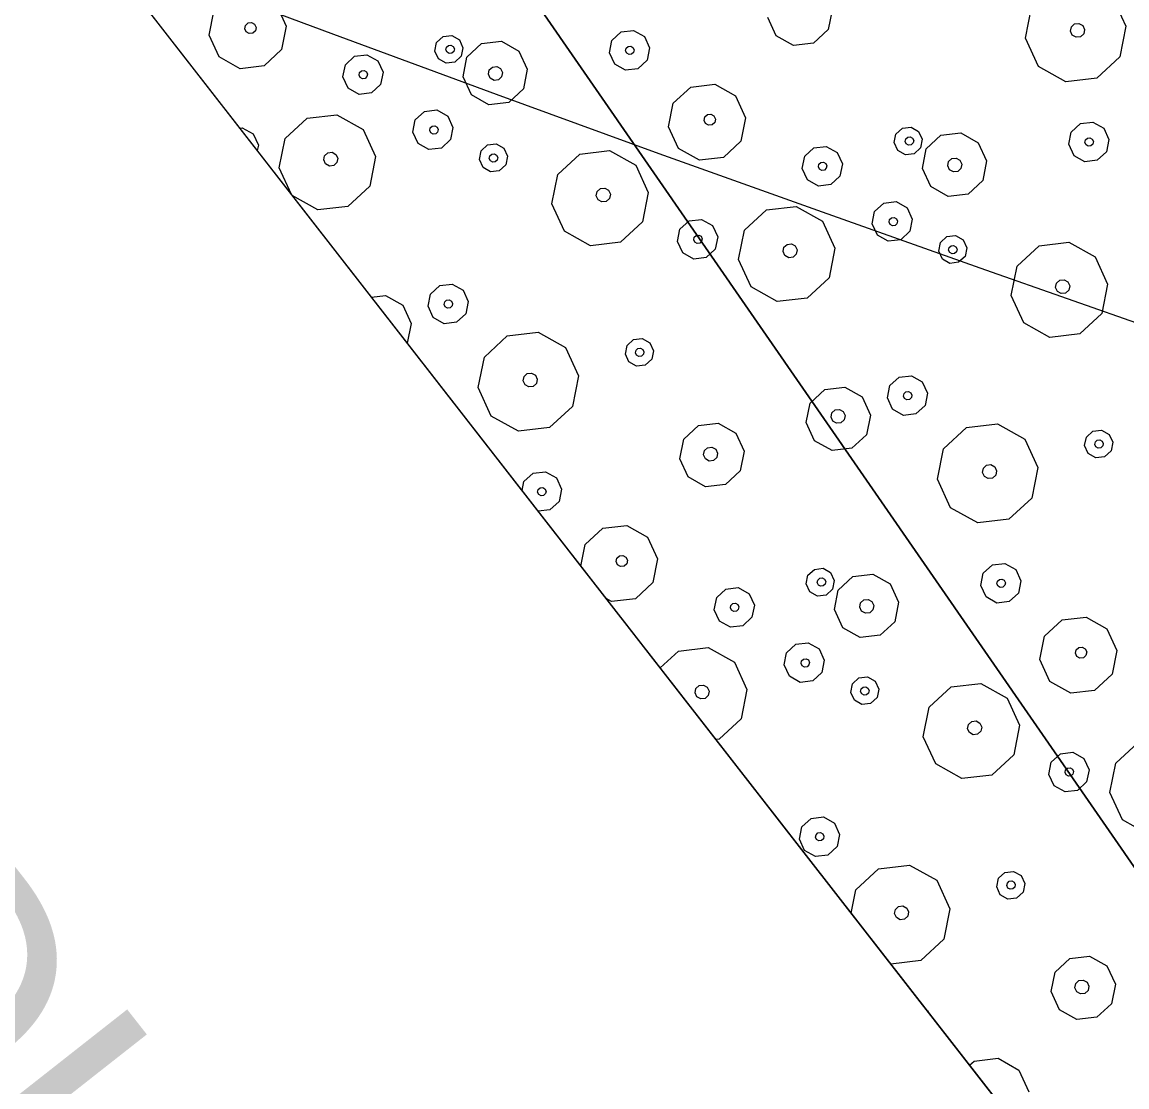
# Model space of a CAD drawing. Header units: metres. Extents: x -2858 to 512, y -1995 to 1252.
# Drawn here: x -552.328 to -547.955, y 387.484 to 391.698 of the extents above; entities that cross this region are included whole.
import ezdxf
from ezdxf.enums import TextEntityAlignment as Align
from ezdxf.lldxf.tags import DXFTag

# ---------------------------------------------------------------- set-up
doc = ezdxf.new("R2010")
doc.units = ezdxf.units.M
for name, color, linetype in [('Calque commun', 7, 'Continuous'), ('Calque11', 7, 'Continuous'), ('Textes', 7, 'Continuous')]:
    doc.layers.add(name, color=color, linetype=linetype)
doc.styles.add('Arial23', font='arial.ttf', dxfattribs={"height": 0.589851})
tags = doc.linetypes.add('HIDDENX2', pattern=[0.75, 0.5, -0.25]).pattern_tags.tags
tags[6:7] = [DXFTag(74, 4), DXFTag(75, 0), DXFTag(340, '0'), DXFTag(46, 1.0), DXFTag(50, 0.0), DXFTag(44, 0.0), DXFTag(45, 0.0)]
tags[4:5] = [DXFTag(74, 4), DXFTag(75, 0), DXFTag(340, '0'), DXFTag(46, 1.0), DXFTag(50, 0.0), DXFTag(44, 0.0), DXFTag(45, 0.0)]

# ---------------------------------------------------------------- blocks, each defined once
blk = doc.blocks.new('geometrebondepartleger')
at = {"layer": 'Calque11', "color": 7, "linetype": 'Continuous', "lineweight": 9}
blk.add_line((150.3457, 147.4392, 79), (130.1803, 35.9078, 79), dxfattribs=at)
blk = doc.blocks.new('pattern')
at = {"layer": 'Calque commun', "color": 54, "linetype": 'Continuous', "lineweight": 9}
for p, q in [((71.0055, 89.4025), (71.0737, 89.4427)), ((71.0737, 89.4427), (71.1524, 89.4352)), ((71.1524, 89.4352), (71.2117, 89.3829)), ((71.5134, 89.345), (71.5512, 89.4321)), ((70.9741, 89.3299), (71.0055, 89.4025)), ((71.2117, 89.3829), (71.2289, 89.3057)), ((71.0814, 89.33), (71.0963, 89.3388)), ((71.0963, 89.3388), (71.1135, 89.3371)), ((71.534, 89.2524), (71.5134, 89.345)), ((70.9913, 89.2527), (70.9741, 89.3299)), ((71.0745, 89.3141), (71.0814, 89.33)), ((71.0783, 89.2972), (71.0745, 89.3141)), ((71.0912, 89.2857), (71.0783, 89.2972)), ((71.1135, 89.3371), (71.1265, 89.3257)), ((71.1302, 89.3088), (71.1234, 89.2929)), ((71.1265, 89.3257), (71.1302, 89.3088)), ((71.2289, 89.3057), (71.1974, 89.2331)), ((71.0506, 89.2004), (70.9913, 89.2527)), ((71.1085, 89.2841), (71.0912, 89.2857)), ((71.1234, 89.2929), (71.1085, 89.2841)), ((71.6052, 89.1896), (71.534, 89.2524)), ((71.1974, 89.2331), (71.1293, 89.1929)), ((71.1293, 89.1929), (71.0506, 89.2004)), ((71.6298, 89.1872), (71.6052, 89.1896)), ((70.4763, 89.1055), (70.5021, 88.9897)), ((70.5021, 88.9897), (70.4549, 88.8808)), ((71.5794, 88.9195), (71.5828, 88.9274)), ((71.5805, 88.9145), (71.5794, 88.9195)), ((70.4549, 88.8808), (70.3528, 88.8205)), ((70.9345, 88.8382), (70.9483, 88.87)), ((70.9483, 88.87), (70.9781, 88.8876)), ((70.9781, 88.8876), (71.0126, 88.8843)), ((71.0126, 88.8843), (71.0385, 88.8614)), ((71.0385, 88.8614), (71.046, 88.8276)), ((70.3528, 88.8205), (70.2346, 88.8317)), ((70.9421, 88.8045), (70.9345, 88.8382)), ((70.9723, 88.8354), (70.9765, 88.8449)), ((70.9746, 88.8253), (70.9723, 88.8354)), ((70.9824, 88.8184), (70.9746, 88.8253)), ((70.9765, 88.8449), (70.9854, 88.8502)), ((70.9927, 88.8174), (70.9824, 88.8184)), ((70.9854, 88.8502), (70.9957, 88.8492)), ((71.0016, 88.8227), (70.9927, 88.8174)), ((70.9957, 88.8492), (71.0035, 88.8423)), ((71.0058, 88.8322), (71.0016, 88.8227)), ((71.0035, 88.8423), (71.0058, 88.8322)), ((71.046, 88.8276), (71.0323, 88.7959)), ((70.4429, 88.7589), (70.4855, 88.7841)), ((70.4855, 88.7841), (70.5347, 88.7794)), ((70.5347, 88.7794), (70.5718, 88.7467)), ((70.968, 88.7816), (70.9421, 88.8045)), ((71.0025, 88.7783), (70.968, 88.7816)), ((71.0323, 88.7959), (71.0025, 88.7783)), ((71.22, 88.7157), (71.3265, 88.7785)), ((71.3265, 88.7785), (71.4495, 88.7668)), ((70.4233, 88.7136), (70.4429, 88.7589)), ((70.5718, 88.7467), (70.5826, 88.6984)), ((71.4495, 88.7668), (71.5394, 88.6874)), ((70.434, 88.6653), (70.4233, 88.7136)), ((70.4855, 88.7085), (70.4896, 88.718)), ((70.4877, 88.6983), (70.4855, 88.7085)), ((70.4955, 88.6914), (70.4877, 88.6983)), ((70.4896, 88.718), (70.4985, 88.7233)), ((70.5058, 88.6905), (70.4955, 88.6914)), ((70.4985, 88.7233), (70.5089, 88.7223)), ((70.5148, 88.6957), (70.5058, 88.6905)), ((70.5089, 88.7223), (70.5167, 88.7154)), ((70.5189, 88.7053), (70.5148, 88.6957)), ((70.5167, 88.7154), (70.5189, 88.7053)), ((70.5826, 88.6984), (70.5629, 88.653)), ((71.1709, 88.6022), (71.22, 88.7157)), ((70.4711, 88.6326), (70.434, 88.6653)), ((70.5629, 88.653), (70.5203, 88.6279)), ((70.5203, 88.6279), (70.4711, 88.6326)), ((71.1977, 88.4816), (71.1709, 88.6022)), ((71.3321, 88.5865), (71.339, 88.6024)), ((71.339, 88.6024), (71.3539, 88.6112)), ((71.3539, 88.6112), (71.3711, 88.6096)), ((71.3711, 88.6096), (71.384, 88.5981)), ((71.384, 88.5981), (71.3878, 88.5812)), ((70.018, 88.5269), (70.0997, 88.5752)), ((70.0997, 88.5752), (70.1943, 88.5662)), ((70.1943, 88.5662), (70.2654, 88.5034)), ((71.3358, 88.5696), (71.3321, 88.5865)), ((71.3488, 88.5582), (71.3358, 88.5696)), ((71.366, 88.5565), (71.3488, 88.5582)), ((71.3809, 88.5653), (71.366, 88.5565)), ((71.3878, 88.5812), (71.3809, 88.5653)), ((69.9802, 88.4398), (70.018, 88.5269)), ((70.2654, 88.5034), (70.286, 88.4107)), ((70.4955, 88.437), (70.5977, 88.4973)), ((70.5977, 88.4973), (70.7159, 88.4861)), ((70.7159, 88.4861), (70.8048, 88.4075)), ((71.2904, 88.3998), (71.1977, 88.4816)), ((70.0009, 88.3472), (69.9802, 88.4398)), ((70.0965, 88.4285), (70.102, 88.4412)), ((70.0995, 88.415), (70.0965, 88.4285)), ((70.102, 88.4412), (70.1139, 88.4482)), ((70.1139, 88.4482), (70.1277, 88.4469)), ((70.1277, 88.4469), (70.1381, 88.4377)), ((70.1411, 88.4242), (70.1356, 88.4115)), ((70.1381, 88.4377), (70.1411, 88.4242)), ((70.4483, 88.3281), (70.4955, 88.437)), ((71.4939, 88.4356), (71.4134, 88.3881)), ((70.1098, 88.4058), (70.0995, 88.415)), ((70.1236, 88.4045), (70.1098, 88.4058)), ((70.1356, 88.4115), (70.1236, 88.4045)), ((70.286, 88.4107), (70.2483, 88.3236)), ((70.8048, 88.4075), (70.8306, 88.2917)), ((71.4134, 88.3881), (71.2904, 88.3998)), ((70.072, 88.2844), (70.0009, 88.3472)), ((70.6005, 88.3298), (70.6154, 88.3386)), ((70.6154, 88.3386), (70.6326, 88.337)), ((70.6326, 88.337), (70.6456, 88.3255)), ((70.2483, 88.3236), (70.1665, 88.2754)), ((70.4741, 88.2123), (70.4483, 88.3281)), ((70.5936, 88.3139), (70.6005, 88.3298)), ((70.5974, 88.297), (70.5936, 88.3139)), ((70.6104, 88.2856), (70.5974, 88.297)), ((70.6425, 88.2927), (70.6276, 88.2839)), ((70.6494, 88.3086), (70.6425, 88.2927)), ((70.6456, 88.3255), (70.6494, 88.3086)), ((70.8306, 88.2917), (70.7834, 88.1829)), ((70.1665, 88.2754), (70.072, 88.2844)), ((70.6276, 88.2839), (70.6104, 88.2856)), ((70.5631, 88.1338), (70.4741, 88.2123)), ((71.2924, 88.1941), (71.335, 88.2192)), ((71.335, 88.2192), (71.3842, 88.2145)), ((71.3842, 88.2145), (71.4213, 88.1818)), ((70.7834, 88.1829), (70.6812, 88.1225)), ((71.2727, 88.1487), (71.2924, 88.1941)), ((71.3391, 88.1531), (71.348, 88.1584)), ((71.348, 88.1584), (71.3584, 88.1574)), ((71.4213, 88.1818), (71.432, 88.1336)), ((70.6812, 88.1225), (70.5631, 88.1338)), ((71.2835, 88.1005), (71.2727, 88.1487)), ((71.3349, 88.1436), (71.3391, 88.1531)), ((71.3372, 88.1335), (71.3349, 88.1436)), ((71.345, 88.1266), (71.3372, 88.1335)), ((71.3553, 88.1256), (71.345, 88.1266)), ((71.3643, 88.1309), (71.3553, 88.1256)), ((71.3584, 88.1574), (71.3661, 88.1506)), ((71.3684, 88.1404), (71.3643, 88.1309)), ((71.3661, 88.1506), (71.3684, 88.1404)), ((71.432, 88.1336), (71.4124, 88.0882)), ((70.0659, 88.0596), (70.1085, 88.0848)), ((70.1085, 88.0848), (70.1577, 88.0801)), ((70.1577, 88.0801), (70.1947, 88.0474)), ((71.3206, 88.0677), (71.2835, 88.1005)), ((71.4124, 88.0882), (71.3698, 88.0631)), ((70.0462, 88.0143), (70.0659, 88.0596)), ((70.1947, 88.0474), (70.2055, 87.9991)), ((71.3698, 88.0631), (71.3206, 88.0677)), ((70.057, 87.966), (70.0462, 88.0143)), ((70.1084, 88.0092), (70.1125, 88.0187)), ((70.1107, 87.999), (70.1084, 88.0092)), ((70.1185, 87.9922), (70.1107, 87.999)), ((70.1125, 88.0187), (70.1215, 88.024)), ((70.1288, 87.9912), (70.1185, 87.9922)), ((70.1215, 88.024), (70.1318, 88.023)), ((70.1377, 87.9964), (70.1288, 87.9912)), ((70.1318, 88.023), (70.1396, 88.0161)), ((70.1419, 88.006), (70.1377, 87.9964)), ((70.1396, 88.0161), (70.1419, 88.006)), ((70.2055, 87.9991), (70.1858, 87.9537)), ((69.4014, 87.9331), (69.4151, 87.9648)), ((69.4151, 87.9648), (69.4449, 87.9824)), ((69.4391, 87.9302), (69.4433, 87.9397)), ((69.4433, 87.9397), (69.4522, 87.945)), ((69.4449, 87.9824), (69.4794, 87.9791)), ((69.4522, 87.945), (69.4626, 87.944)), ((69.4626, 87.944), (69.4703, 87.9371)), ((69.4794, 87.9791), (69.5053, 87.9562)), ((69.5053, 87.9562), (69.5129, 87.9224)), ((70.094, 87.9333), (70.057, 87.966)), ((70.1858, 87.9537), (70.1432, 87.9286)), ((70.7602, 87.9261), (70.79, 87.9437)), ((70.79, 87.9437), (70.8245, 87.9404)), ((70.8245, 87.9404), (70.8504, 87.9175)), ((69.4089, 87.8993), (69.4014, 87.9331)), ((69.4348, 87.8764), (69.4089, 87.8993)), ((69.4414, 87.9201), (69.4391, 87.9302)), ((69.4492, 87.9132), (69.4414, 87.9201)), ((69.4595, 87.9122), (69.4492, 87.9132)), ((69.4685, 87.9175), (69.4595, 87.9122)), ((69.4726, 87.927), (69.4685, 87.9175)), ((69.4703, 87.9371), (69.4726, 87.927)), ((69.5129, 87.9224), (69.4991, 87.8907)), ((70.1432, 87.9286), (70.094, 87.9333)), ((70.7464, 87.8943), (70.7602, 87.9261)), ((70.7859, 87.8916), (70.79, 87.9011)), ((70.79, 87.9011), (70.799, 87.9064)), ((70.799, 87.9064), (70.8093, 87.9054)), ((70.8093, 87.9054), (70.8171, 87.8985)), ((70.8171, 87.8985), (70.8193, 87.8884)), ((70.8504, 87.9175), (70.8579, 87.8837)), ((69.4693, 87.8731), (69.4348, 87.8764)), ((69.4991, 87.8907), (69.4693, 87.8731)), ((69.6869, 87.8105), (69.7933, 87.8733)), ((69.7933, 87.8733), (69.9163, 87.8616)), ((69.9163, 87.8616), (70.009, 87.7798)), ((70.754, 87.8605), (70.7464, 87.8943)), ((70.7799, 87.8376), (70.754, 87.8605)), ((70.7881, 87.8814), (70.7859, 87.8916)), ((70.7959, 87.8746), (70.7881, 87.8814)), ((70.8063, 87.8736), (70.7959, 87.8746)), ((70.8152, 87.8789), (70.8063, 87.8736)), ((70.8442, 87.8519), (70.8144, 87.8343)), ((70.8193, 87.8884), (70.8152, 87.8789)), ((70.8579, 87.8837), (70.8442, 87.8519)), ((69.6377, 87.6971), (69.6869, 87.8105)), ((70.8144, 87.8343), (70.7799, 87.8376)), ((70.009, 87.7798), (70.0359, 87.6591)), ((70.4515, 87.755), (70.5196, 87.7952)), ((70.5196, 87.7952), (70.5984, 87.7877)), ((70.5984, 87.7877), (70.6576, 87.7354)), ((70.42, 87.6824), (70.4515, 87.755)), ((70.6576, 87.7354), (70.6749, 87.6582)), ((69.6646, 87.5764), (69.6377, 87.6971)), ((69.7989, 87.6813), (69.8058, 87.6972)), ((69.8027, 87.6644), (69.7989, 87.6813)), ((69.8058, 87.6972), (69.8207, 87.706)), ((69.8207, 87.706), (69.8379, 87.7044)), ((69.8379, 87.7044), (69.8509, 87.6929)), ((69.8509, 87.6929), (69.8546, 87.676)), ((70.4372, 87.6052), (70.42, 87.6824)), ((70.5202, 87.6748), (70.5271, 87.6906)), ((70.5271, 87.6906), (70.542, 87.6994)), ((70.542, 87.6994), (70.5592, 87.6978)), ((70.5592, 87.6978), (70.5722, 87.6863)), ((70.5722, 87.6863), (70.576, 87.6694)), ((70.7995, 87.644), (70.8192, 87.6894)), ((70.8192, 87.6894), (70.8618, 87.7145)), ((70.8618, 87.7145), (70.911, 87.7098)), ((70.911, 87.7098), (70.9481, 87.6771)), ((70.9481, 87.6771), (70.9588, 87.6289)), ((69.8156, 87.653), (69.8027, 87.6644)), ((69.8329, 87.6513), (69.8156, 87.653)), ((69.8478, 87.6601), (69.8329, 87.6513)), ((69.8546, 87.676), (69.8478, 87.6601)), ((70.0359, 87.6591), (69.9867, 87.5457)), ((70.524, 87.6579), (70.5202, 87.6748)), ((70.537, 87.6464), (70.524, 87.6579)), ((70.5542, 87.6448), (70.537, 87.6464)), ((70.5691, 87.6536), (70.5542, 87.6448)), ((70.576, 87.6694), (70.5691, 87.6536)), ((70.6749, 87.6582), (70.6434, 87.5856)), ((70.8103, 87.5958), (70.7995, 87.644)), ((70.8604, 87.6418), (70.8646, 87.6514)), ((70.8627, 87.6317), (70.8604, 87.6418)), ((70.8646, 87.6514), (70.8735, 87.6566)), ((70.8735, 87.6566), (70.8838, 87.6556)), ((70.8838, 87.6556), (70.8916, 87.6488)), ((70.8939, 87.6386), (70.8897, 87.6291)), ((70.8916, 87.6488), (70.8939, 87.6386)), ((68.9624, 87.5318), (69.0645, 87.5921)), ((69.0645, 87.5921), (69.1827, 87.5809)), ((70.4965, 87.5529), (70.4372, 87.6052)), ((70.8473, 87.563), (70.8103, 87.5958)), ((70.8705, 87.6248), (70.8627, 87.6317)), ((70.8808, 87.6238), (70.8705, 87.6248)), ((70.8897, 87.6291), (70.8808, 87.6238)), ((70.9588, 87.6289), (70.9391, 87.5835)), ((71.1096, 87.5386), (71.2118, 87.5989)), ((71.2118, 87.5989), (71.3299, 87.5877)), ((69.1827, 87.5809), (69.2716, 87.5023)), ((69.7572, 87.4946), (69.6646, 87.5764)), ((69.9867, 87.5457), (69.8803, 87.4829)), ((70.5753, 87.5454), (70.4965, 87.5529)), ((70.6434, 87.5856), (70.5753, 87.5454)), ((70.8966, 87.5583), (70.8473, 87.563)), ((70.9391, 87.5835), (70.8966, 87.5583)), ((71.3299, 87.5877), (71.3391, 87.5795)), ((68.9152, 87.4229), (68.9624, 87.5318)), ((69.2716, 87.5023), (69.2974, 87.3865)), ((70.544, 87.4768), (70.5578, 87.5086)), ((70.5578, 87.5086), (70.5876, 87.5261)), ((70.5876, 87.5261), (70.6221, 87.5229)), ((70.6221, 87.5229), (70.648, 87.5)), ((71.0624, 87.4297), (71.1096, 87.5386)), ((69.8803, 87.4829), (69.7572, 87.4946)), ((70.5516, 87.443), (70.544, 87.4768)), ((70.5797, 87.4764), (70.5838, 87.4859)), ((70.5819, 87.4663), (70.5797, 87.4764)), ((70.5897, 87.4594), (70.5819, 87.4663)), ((70.5838, 87.4859), (70.5928, 87.4912)), ((70.6001, 87.4584), (70.5897, 87.4594)), ((70.5928, 87.4912), (70.6031, 87.4902)), ((70.609, 87.4637), (70.6001, 87.4584)), ((70.6031, 87.4902), (70.6109, 87.4834)), ((70.6131, 87.4732), (70.609, 87.4637)), ((70.6109, 87.4834), (70.6131, 87.4732)), ((70.6555, 87.4662), (70.6418, 87.4344)), ((70.648, 87.5), (70.6555, 87.4662)), ((68.941, 87.3071), (68.9152, 87.4229)), ((69.0604, 87.4087), (69.0673, 87.4246)), ((69.0673, 87.4246), (69.0822, 87.4334)), ((69.0822, 87.4334), (69.0995, 87.4318)), ((69.0995, 87.4318), (69.1124, 87.4203)), ((69.1124, 87.4203), (69.1162, 87.4034)), ((70.5775, 87.4201), (70.5516, 87.443)), ((70.612, 87.4168), (70.5775, 87.4201)), ((70.6418, 87.4344), (70.612, 87.4168)), ((71.0882, 87.3139), (71.0624, 87.4297)), ((71.2077, 87.4155), (71.2145, 87.4314)), ((71.2114, 87.3986), (71.2077, 87.4155)), ((71.2145, 87.4314), (71.2294, 87.4402)), ((71.2294, 87.4402), (71.2467, 87.4385)), ((71.2467, 87.4385), (71.2596, 87.4271)), ((71.2596, 87.4271), (71.2634, 87.4102)), ((69.0642, 87.3918), (69.0604, 87.4087)), ((69.0772, 87.3804), (69.0642, 87.3918)), ((69.0944, 87.3788), (69.0772, 87.3804)), ((69.1093, 87.3876), (69.0944, 87.3788)), ((69.1162, 87.4034), (69.1093, 87.3876)), ((69.2974, 87.3865), (69.2502, 87.2777)), ((71.2244, 87.3872), (71.2114, 87.3986)), ((71.2416, 87.3855), (71.2244, 87.3872)), ((71.2565, 87.3943), (71.2416, 87.3855)), ((71.2634, 87.4102), (71.2565, 87.3943)), ((70.8215, 87.2922), (70.8411, 87.3375)), ((70.8411, 87.3375), (70.8837, 87.3627)), ((70.8837, 87.3627), (70.9329, 87.358)), ((70.9329, 87.358), (70.97, 87.3253)), ((69.0299, 87.2286), (68.941, 87.3071)), ((69.7396, 87.2435), (69.7592, 87.2889)), ((69.7592, 87.2889), (69.8018, 87.314)), ((69.8018, 87.314), (69.851, 87.3093)), ((69.851, 87.3093), (69.8881, 87.2766)), ((70.8322, 87.2439), (70.8215, 87.2922)), ((70.8837, 87.2871), (70.8878, 87.2966)), ((70.8859, 87.2769), (70.8837, 87.2871)), ((70.8878, 87.2966), (70.8967, 87.3019)), ((70.8967, 87.3019), (70.9071, 87.3009)), ((70.9071, 87.3009), (70.9148, 87.294)), ((70.9171, 87.2839), (70.913, 87.2743)), ((70.9148, 87.294), (70.9171, 87.2839)), ((70.97, 87.3253), (70.9807, 87.277)), ((71.1771, 87.2354), (71.0882, 87.3139)), ((69.2502, 87.2777), (69.148, 87.2173)), ((69.7503, 87.1953), (69.7396, 87.2435)), ((69.8018, 87.2384), (69.8059, 87.2479)), ((69.8059, 87.2479), (69.8148, 87.2532)), ((69.8148, 87.2532), (69.8252, 87.2522)), ((69.8252, 87.2522), (69.833, 87.2454)), ((69.833, 87.2454), (69.8352, 87.2352)), ((69.8881, 87.2766), (69.8988, 87.2284)), ((70.8693, 87.2112), (70.8322, 87.2439)), ((70.8937, 87.2701), (70.8859, 87.2769)), ((70.904, 87.2691), (70.8937, 87.2701)), ((70.913, 87.2743), (70.904, 87.2691)), ((70.9807, 87.277), (70.9611, 87.2316)), ((69.148, 87.2173), (69.0299, 87.2286)), ((69.804, 87.2283), (69.8018, 87.2384)), ((69.8118, 87.2214), (69.804, 87.2283)), ((69.8221, 87.2204), (69.8118, 87.2214)), ((69.8311, 87.2257), (69.8221, 87.2204)), ((69.8352, 87.2352), (69.8311, 87.2257)), ((69.8988, 87.2284), (69.8792, 87.183)), ((69.9743, 87.1785), (70.0424, 87.2188)), ((70.0424, 87.2188), (70.1212, 87.2113)), ((70.1212, 87.2113), (70.1805, 87.1589)), ((70.9185, 87.2065), (70.8693, 87.2112)), ((70.9611, 87.2316), (70.9185, 87.2065)), ((71.2752, 87.226), (71.1771, 87.2354)), ((68.513, 87.1091), (68.5327, 87.1544)), ((68.5327, 87.1544), (68.5753, 87.1796)), ((68.5753, 87.1796), (68.6245, 87.1749)), ((68.6245, 87.1749), (68.6616, 87.1422)), ((69.7874, 87.1626), (69.7503, 87.1953)), ((69.8366, 87.1579), (69.7874, 87.1626)), ((69.8792, 87.183), (69.8366, 87.1579)), ((69.9428, 87.106), (69.9743, 87.1785)), ((70.1805, 87.1589), (70.1977, 87.0817)), ((68.5238, 87.0608), (68.513, 87.1091)), ((68.5752, 87.104), (68.5794, 87.1135)), ((68.5794, 87.1135), (68.5883, 87.1188)), ((68.5883, 87.1188), (68.5986, 87.1178)), ((68.5986, 87.1178), (68.6064, 87.1109)), ((68.6064, 87.1109), (68.6087, 87.1008)), ((68.6616, 87.1422), (68.6723, 87.0939)), ((70.0427, 87.1045), (70.0576, 87.1133)), ((70.0576, 87.1133), (70.0748, 87.1116)), ((70.0748, 87.1116), (70.0878, 87.1002)), ((68.5775, 87.0938), (68.5752, 87.104)), ((68.5853, 87.087), (68.5775, 87.0938)), ((68.5956, 87.086), (68.5853, 87.087)), ((68.6046, 87.0912), (68.5956, 87.086)), ((68.6087, 87.1008), (68.6046, 87.0912)), ((68.6723, 87.0939), (68.6526, 87.0485)), ((69.96, 87.0287), (69.9428, 87.106)), ((70.0358, 87.0886), (70.0427, 87.1045)), ((70.0396, 87.0717), (70.0358, 87.0886)), ((70.0526, 87.0602), (70.0396, 87.0717)), ((70.0847, 87.0674), (70.0698, 87.0586)), ((70.0916, 87.0833), (70.0847, 87.0674)), ((70.0878, 87.1002), (70.0916, 87.0833)), ((70.1977, 87.0817), (70.1662, 87.0091)), ((68.5609, 87.0281), (68.5238, 87.0608)), ((68.6101, 87.0234), (68.5609, 87.0281)), ((68.6526, 87.0485), (68.6101, 87.0234)), ((69.2133, 86.9891), (69.227, 87.0209)), ((69.227, 87.0209), (69.2568, 87.0385)), ((69.2568, 87.0385), (69.2913, 87.0352)), ((69.2913, 87.0352), (69.3172, 87.0123)), ((70.0193, 86.9764), (69.96, 87.0287)), ((70.0698, 87.0586), (70.0526, 87.0602)), ((69.2208, 86.9553), (69.2133, 86.9891)), ((69.2527, 86.9864), (69.2568, 86.9959)), ((69.255, 86.9762), (69.2527, 86.9864)), ((69.2568, 86.9959), (69.2658, 87.0012)), ((69.2658, 87.0012), (69.2761, 87.0002)), ((69.2761, 87.0002), (69.2839, 86.9933)), ((69.2861, 86.9832), (69.282, 86.9737)), ((69.2839, 86.9933), (69.2861, 86.9832)), ((69.3248, 86.9785), (69.311, 86.9467)), ((69.3172, 87.0123), (69.3248, 86.9785)), ((70.1662, 87.0091), (70.0981, 86.9689)), ((70.9605, 86.9306), (71.0422, 86.9789)), ((71.0422, 86.9789), (71.1367, 86.9698)), ((68.1537, 86.9053), (68.2601, 86.9681)), ((68.2601, 86.9681), (68.3832, 86.9564)), ((68.3832, 86.9564), (68.4758, 86.8746)), ((69.2467, 86.9324), (69.2208, 86.9553)), ((69.2627, 86.9694), (69.255, 86.9762)), ((69.2731, 86.9684), (69.2627, 86.9694)), ((69.282, 86.9737), (69.2731, 86.9684)), ((69.311, 86.9467), (69.2812, 86.9292)), ((70.0981, 86.9689), (70.0193, 86.9764)), ((70.4149, 86.901), (70.483, 86.9412)), ((70.483, 86.9412), (70.5617, 86.9337)), ((70.5617, 86.9337), (70.621, 86.8813)), ((71.1367, 86.9698), (71.2079, 86.907)), ((68.1045, 86.7919), (68.1537, 86.9053)), ((68.9183, 86.8498), (68.9864, 86.89)), ((68.9864, 86.89), (69.0652, 86.8825)), ((69.2812, 86.9292), (69.2467, 86.9324)), ((70.3834, 86.8284), (70.4149, 86.901)), ((70.9227, 86.8435), (70.9605, 86.9306)), ((71.2079, 86.907), (71.2132, 86.8832)), ((68.4758, 86.8746), (68.5027, 86.7539)), ((68.8868, 86.7773), (68.9183, 86.8498)), ((69.0652, 86.8825), (69.1245, 86.8302)), ((70.621, 86.8813), (70.6382, 86.8041)), ((71.0445, 86.8448), (71.0564, 86.8519)), ((71.0564, 86.8519), (71.0702, 86.8505)), ((71.0702, 86.8505), (71.0806, 86.8414)), ((69.1245, 86.8302), (69.1417, 86.753)), ((69.286, 86.7842), (69.3286, 86.8093)), ((69.3286, 86.8093), (69.3778, 86.8046)), ((69.3778, 86.8046), (69.4149, 86.7719)), ((70.4006, 86.7512), (70.3834, 86.8284)), ((70.4838, 86.8125), (70.4907, 86.8284)), ((70.4876, 86.7956), (70.4838, 86.8125)), ((70.4907, 86.8284), (70.5056, 86.8372)), ((70.5056, 86.8372), (70.5228, 86.8356)), ((70.5228, 86.8356), (70.5358, 86.8241)), ((70.5396, 86.8072), (70.5327, 86.7913)), ((70.5358, 86.8241), (70.5396, 86.8072)), ((70.6382, 86.8041), (70.6068, 86.7315)), ((70.9434, 86.7508), (70.9227, 86.8435)), ((71.039, 86.8321), (71.0445, 86.8448)), ((71.042, 86.8186), (71.039, 86.8321)), ((71.0524, 86.8094), (71.042, 86.8186)), ((71.0661, 86.8081), (71.0524, 86.8094)), ((71.0781, 86.8152), (71.0661, 86.8081)), ((71.0836, 86.8279), (71.0781, 86.8152)), ((71.0806, 86.8414), (71.0836, 86.8279)), ((68.2657, 86.7761), (68.2726, 86.792)), ((68.2695, 86.7592), (68.2657, 86.7761)), ((68.2824, 86.7478), (68.2695, 86.7592)), ((68.2726, 86.792), (68.2875, 86.8008)), ((68.2875, 86.8008), (68.3047, 86.7992)), ((68.3047, 86.7992), (68.3177, 86.7877)), ((68.3215, 86.7708), (68.3146, 86.7549)), ((68.3177, 86.7877), (68.3215, 86.7708)), ((68.904, 86.7), (68.8868, 86.7773)), ((68.9871, 86.7696), (68.9939, 86.7854)), ((68.9908, 86.7527), (68.9871, 86.7696)), ((68.9939, 86.7854), (69.0089, 86.7942)), ((69.0089, 86.7942), (69.0261, 86.7926)), ((69.0261, 86.7926), (69.039, 86.7811)), ((69.0428, 86.7643), (69.0359, 86.7484)), ((69.039, 86.7811), (69.0428, 86.7643)), ((69.2664, 86.7388), (69.286, 86.7842)), ((69.4149, 86.7719), (69.4256, 86.7237)), ((70.5006, 86.7842), (70.4876, 86.7956)), ((70.5178, 86.7825), (70.5006, 86.7842)), ((70.5327, 86.7913), (70.5178, 86.7825)), ((68.2997, 86.7461), (68.2824, 86.7478)), ((68.3146, 86.7549), (68.2997, 86.7461)), ((68.5027, 86.7539), (68.4535, 86.6405)), ((69.0038, 86.7412), (68.9908, 86.7527)), ((69.021, 86.7396), (69.0038, 86.7412)), ((69.0359, 86.7484), (69.021, 86.7396)), ((69.1417, 86.753), (69.1102, 86.6804)), ((69.2771, 86.6906), (69.2664, 86.7388)), ((69.3273, 86.7366), (69.3314, 86.7462)), ((69.3295, 86.7265), (69.3273, 86.7366)), ((69.3373, 86.7196), (69.3295, 86.7265)), ((69.3314, 86.7462), (69.3403, 86.7514)), ((69.3476, 86.7186), (69.3373, 86.7196)), ((69.3403, 86.7514), (69.3507, 86.7505)), ((69.3566, 86.7239), (69.3476, 86.7186)), ((69.3507, 86.7505), (69.3584, 86.7436)), ((69.3607, 86.7334), (69.3566, 86.7239)), ((69.3584, 86.7436), (69.3607, 86.7334)), ((69.4256, 86.7237), (69.406, 86.6783)), ((70.4599, 86.6988), (70.4006, 86.7512)), ((70.6068, 86.7315), (70.5387, 86.6913)), ((71.0145, 86.688), (70.9434, 86.7508)), ((71.1843, 86.7235), (71.109, 86.679)), ((68.9633, 86.6477), (68.904, 86.7)), ((69.1102, 86.6804), (69.0421, 86.6402)), ((69.3142, 86.6578), (69.2771, 86.6906)), ((69.406, 86.6783), (69.3634, 86.6532)), ((69.5764, 86.6334), (69.6786, 86.6937)), ((69.6786, 86.6937), (69.7967, 86.6825)), ((69.7967, 86.6825), (69.8857, 86.6039)), ((70.5387, 86.6913), (70.4599, 86.6988)), ((71.109, 86.679), (71.0145, 86.688)), ((68.4535, 86.6405), (68.3471, 86.5777)), ((69.0421, 86.6402), (68.9633, 86.6477)), ((69.3634, 86.6532), (69.3142, 86.6578)), ((69.5292, 86.5245), (69.5764, 86.6334)), ((69.0109, 86.5716), (69.0246, 86.6034)), ((69.0246, 86.6034), (69.0544, 86.6209)), ((69.0506, 86.5808), (69.0596, 86.586)), ((69.0544, 86.6209), (69.0889, 86.6177)), ((69.0596, 86.586), (69.0699, 86.585)), ((69.0699, 86.585), (69.0777, 86.5782)), ((69.0889, 86.6177), (69.1148, 86.5948)), ((69.1148, 86.5948), (69.1224, 86.561)), ((69.8857, 86.6039), (69.9115, 86.4881)), ((69.0184, 86.5378), (69.0109, 86.5716)), ((69.0465, 86.5712), (69.0506, 86.5808)), ((69.0488, 86.5611), (69.0465, 86.5712)), ((69.0565, 86.5542), (69.0488, 86.5611)), ((69.0669, 86.5532), (69.0565, 86.5542)), ((69.0758, 86.5585), (69.0669, 86.5532)), ((69.08, 86.568), (69.0758, 86.5585)), ((69.0777, 86.5782), (69.08, 86.568)), ((69.1224, 86.561), (69.1086, 86.5292)), ((69.0443, 86.5149), (69.0184, 86.5378)), ((69.0788, 86.5116), (69.0443, 86.5149)), ((69.1086, 86.5292), (69.0788, 86.5116)), ((69.555, 86.4087), (69.5292, 86.5245)), ((69.6745, 86.5103), (69.6814, 86.5262)), ((69.6782, 86.4934), (69.6745, 86.5103)), ((69.6814, 86.5262), (69.6963, 86.535)), ((69.6963, 86.535), (69.7135, 86.5334)), ((69.7135, 86.5334), (69.7265, 86.5219)), ((69.7302, 86.505), (69.7234, 86.4891)), ((69.7265, 86.5219), (69.7302, 86.505)), ((69.3079, 86.4324), (69.3505, 86.4575)), ((69.3505, 86.4575), (69.3997, 86.4528)), ((69.3997, 86.4528), (69.4368, 86.4201)), ((69.6912, 86.482), (69.6782, 86.4934)), ((69.7084, 86.4803), (69.6912, 86.482)), ((69.7234, 86.4891), (69.7084, 86.4803)), ((69.9115, 86.4881), (69.8643, 86.3792)), ((70.9887, 86.4179), (71.0084, 86.4633)), ((71.0084, 86.4633), (71.051, 86.4884)), ((71.051, 86.4884), (71.1002, 86.4837)), ((71.1002, 86.4837), (71.1354, 86.4527)), ((69.2883, 86.387), (69.3079, 86.4324)), ((69.4368, 86.4201), (69.4476, 86.3718)), ((69.644, 86.3302), (69.555, 86.4087)), ((70.9995, 86.3697), (70.9887, 86.4179)), ((71.0509, 86.4128), (71.055, 86.4223)), ((71.0532, 86.4027), (71.0509, 86.4128)), ((71.055, 86.4223), (71.064, 86.4276)), ((71.064, 86.4276), (71.0743, 86.4266)), ((71.0743, 86.4266), (71.0821, 86.4197)), ((71.0844, 86.4096), (71.0802, 86.4001)), ((71.0821, 86.4197), (71.0844, 86.4096)), ((69.299, 86.3387), (69.2883, 86.387)), ((69.3505, 86.3819), (69.3546, 86.3914)), ((69.3527, 86.3717), (69.3505, 86.3819)), ((69.3605, 86.3649), (69.3527, 86.3717)), ((69.3546, 86.3914), (69.3635, 86.3967)), ((69.3708, 86.3639), (69.3605, 86.3649)), ((69.3635, 86.3967), (69.3739, 86.3957)), ((69.3798, 86.3691), (69.3708, 86.3639)), ((69.3739, 86.3957), (69.3817, 86.3888)), ((69.3839, 86.3787), (69.3798, 86.3691)), ((69.3817, 86.3888), (69.3839, 86.3787)), ((69.4476, 86.3718), (69.4279, 86.3264)), ((69.8643, 86.3792), (69.7621, 86.3189)), ((70.3439, 86.3367), (70.3576, 86.3684)), ((70.3576, 86.3684), (70.3874, 86.386)), ((70.3874, 86.386), (70.4219, 86.3828)), ((70.4219, 86.3828), (70.4478, 86.3599)), ((71.0365, 86.3369), (70.9995, 86.3697)), ((71.061, 86.3958), (71.0532, 86.4027)), ((71.0713, 86.3948), (71.061, 86.3958)), ((71.0802, 86.4001), (71.0713, 86.3948)), ((69.3361, 86.306), (69.299, 86.3387)), ((69.4279, 86.3264), (69.3853, 86.3013)), ((69.7621, 86.3189), (69.644, 86.3302)), ((70.3514, 86.3029), (70.3439, 86.3367)), ((70.3816, 86.3338), (70.3858, 86.3434)), ((70.3839, 86.3237), (70.3816, 86.3338)), ((70.3917, 86.3168), (70.3839, 86.3237)), ((70.3858, 86.3434), (70.3947, 86.3486)), ((70.3947, 86.3486), (70.4051, 86.3477)), ((70.411, 86.3211), (70.402, 86.3158)), ((70.4051, 86.3477), (70.4128, 86.3408)), ((70.4151, 86.3307), (70.411, 86.3211)), ((70.4128, 86.3408), (70.4151, 86.3307)), ((70.4554, 86.3261), (70.4416, 86.2943)), ((70.4478, 86.3599), (70.4554, 86.3261)), ((71.0857, 86.3322), (71.0365, 86.3369)), ((71.1169, 86.3507), (71.0857, 86.3322)), ((69.3853, 86.3013), (69.3361, 86.306)), ((69.8523, 86.2574), (69.8948, 86.2825)), ((69.8948, 86.2825), (69.9441, 86.2778)), ((69.9441, 86.2778), (69.9811, 86.2451)), ((70.3773, 86.28), (70.3514, 86.3029)), ((70.4118, 86.2767), (70.3773, 86.28)), ((70.402, 86.3158), (70.3917, 86.3168)), ((70.4416, 86.2943), (70.4118, 86.2767)), ((69.8326, 86.212), (69.8523, 86.2574)), ((69.9811, 86.2451), (69.9919, 86.1968)), ((70.6293, 86.2141), (70.7358, 86.2769)), ((70.7358, 86.2769), (70.8588, 86.2652)), ((70.8588, 86.2652), (70.9515, 86.1834)), ((69.8433, 86.1638), (69.8326, 86.212)), ((69.8948, 86.2069), (69.8989, 86.2164)), ((69.897, 86.1968), (69.8948, 86.2069)), ((69.9048, 86.1899), (69.897, 86.1968)), ((69.8989, 86.2164), (69.9079, 86.2217)), ((69.9152, 86.1889), (69.9048, 86.1899)), ((69.9079, 86.2217), (69.9182, 86.2207)), ((69.9241, 86.1942), (69.9152, 86.1889)), ((69.9182, 86.2207), (69.926, 86.2138)), ((69.9282, 86.2037), (69.9241, 86.1942)), ((69.926, 86.2138), (69.9282, 86.2037)), ((69.9919, 86.1968), (69.9722, 86.1515)), ((70.5802, 86.1007), (70.6293, 86.2141)), ((69.8804, 86.131), (69.8433, 86.1638)), ((69.9722, 86.1515), (69.9296, 86.1263)), ((70.9515, 86.1834), (70.9784, 86.0628)), ((69.9296, 86.1263), (69.8804, 86.131)), ((70.7483, 86.1008), (70.7632, 86.1096)), ((70.7632, 86.1096), (70.7804, 86.108)), ((70.7804, 86.108), (70.7934, 86.0965)), ((69.4273, 86.0254), (69.5091, 86.0737)), ((69.5091, 86.0737), (69.6036, 86.0647)), ((69.6036, 86.0647), (69.6747, 86.0018)), ((70.607, 85.98), (70.5802, 86.1007)), ((70.7414, 86.085), (70.7483, 86.1008)), ((70.7451, 86.0681), (70.7414, 86.085)), ((70.7581, 86.0566), (70.7451, 86.0681)), ((70.7903, 86.0638), (70.7754, 86.055)), ((70.7971, 86.0797), (70.7903, 86.0638)), ((70.7934, 86.0965), (70.7971, 86.0797)), ((70.9784, 86.0628), (70.9292, 85.9494)), ((68.8817, 85.9958), (68.9498, 86.036)), ((68.9498, 86.036), (69.0286, 86.0285)), ((69.0286, 86.0285), (69.0879, 85.9761)), ((69.3896, 85.9383), (69.4273, 86.0254)), ((70.7754, 86.055), (70.7581, 86.0566)), ((69.0879, 85.9761), (69.1051, 85.8989)), ((69.6747, 86.0018), (69.6954, 85.9092)), ((69.9049, 85.9355), (70.007, 85.9958)), ((70.007, 85.9958), (70.1252, 85.9845)), ((70.1252, 85.9845), (70.2141, 85.906)), ((70.6997, 85.8982), (70.607, 85.98)), ((69.4102, 85.8456), (69.3896, 85.9383)), ((69.5058, 85.9269), (69.5113, 85.9396)), ((69.5113, 85.9396), (69.5232, 85.9467)), ((69.5232, 85.9467), (69.537, 85.9454)), ((69.537, 85.9454), (69.5474, 85.9362)), ((69.5474, 85.9362), (69.5504, 85.9227)), ((69.8577, 85.8266), (69.9049, 85.9355)), ((70.9292, 85.9494), (70.8228, 85.8865)), ((69.1051, 85.8989), (69.0736, 85.8263)), ((69.5088, 85.9134), (69.5058, 85.9269)), ((69.5192, 85.9043), (69.5088, 85.9134)), ((69.533, 85.9029), (69.5192, 85.9043)), ((69.5449, 85.91), (69.533, 85.9029)), ((69.5504, 85.9227), (69.5449, 85.91)), ((69.6954, 85.9092), (69.6576, 85.8221)), ((70.2141, 85.906), (70.2399, 85.7902)), ((70.8228, 85.8865), (70.6997, 85.8982)), ((69.4814, 85.7828), (69.4102, 85.8456)), ((69.6576, 85.8221), (69.5759, 85.7738)), ((69.8835, 85.7108), (69.8577, 85.8266)), ((70.0029, 85.8124), (70.0098, 85.8283)), ((70.0067, 85.7955), (70.0029, 85.8124)), ((70.0098, 85.8283), (70.0247, 85.8371)), ((70.0247, 85.8371), (70.042, 85.8354)), ((70.042, 85.8354), (70.0549, 85.824)), ((70.0587, 85.8071), (70.0518, 85.7912)), ((70.0549, 85.824), (70.0587, 85.8071)), ((69.5759, 85.7738), (69.4814, 85.7828)), ((70.0197, 85.784), (70.0067, 85.7955)), ((70.0369, 85.7824), (70.0197, 85.784)), ((70.0518, 85.7912), (70.0369, 85.7824)), ((70.2399, 85.7902), (70.1927, 85.6813)), ((69.9724, 85.6322), (69.8835, 85.7108)), ((70.7017, 85.6925), (70.7443, 85.7177)), ((70.7443, 85.7177), (70.7935, 85.713)), ((70.7935, 85.713), (70.8306, 85.6803)), ((70.1927, 85.6813), (70.0905, 85.621)), ((70.6821, 85.6472), (70.7017, 85.6925)), ((70.8306, 85.6803), (70.8413, 85.632)), ((70.0905, 85.621), (69.9724, 85.6322)), ((70.6928, 85.5989), (70.6821, 85.6472)), ((70.7443, 85.6421), (70.7484, 85.6516)), ((70.7465, 85.6319), (70.7443, 85.6421)), ((70.7543, 85.625), (70.7465, 85.6319)), ((70.7484, 85.6516), (70.7573, 85.6569)), ((70.7646, 85.6241), (70.7543, 85.625)), ((70.7573, 85.6569), (70.7677, 85.6559)), ((70.7736, 85.6293), (70.7646, 85.6241)), ((70.7677, 85.6559), (70.7755, 85.649)), ((70.7777, 85.6389), (70.7736, 85.6293)), ((70.7755, 85.649), (70.7777, 85.6389)), ((70.8413, 85.632), (70.8217, 85.5866)), ((70.9168, 85.5822), (70.9849, 85.6224)), ((70.9849, 85.6224), (70.9853, 85.6224)), ((69.4752, 85.5581), (69.5178, 85.5832)), ((69.5178, 85.5832), (69.567, 85.5785)), ((69.567, 85.5785), (69.6041, 85.5458)), ((70.7299, 85.5662), (70.6928, 85.5989)), ((70.8217, 85.5866), (70.7791, 85.5615)), ((70.8853, 85.5096), (70.9168, 85.5822)), ((69.4555, 85.5127), (69.4752, 85.5581)), ((69.6041, 85.5458), (69.6148, 85.4976)), ((70.7791, 85.5615), (70.7299, 85.5662)), ((69.4663, 85.4645), (69.4555, 85.5127)), ((69.5177, 85.5076), (69.5219, 85.5171)), ((69.52, 85.4975), (69.5177, 85.5076)), ((69.5278, 85.4906), (69.52, 85.4975)), ((69.5219, 85.5171), (69.5308, 85.5224)), ((69.5381, 85.4896), (69.5278, 85.4906)), ((69.5308, 85.5224), (69.5411, 85.5214)), ((69.5471, 85.4949), (69.5381, 85.4896)), ((69.5411, 85.5214), (69.5489, 85.5146)), ((69.5512, 85.5044), (69.5471, 85.4949)), ((69.5489, 85.5146), (69.5512, 85.5044)), ((69.6148, 85.4976), (69.5952, 85.4522)), ((70.9025, 85.4324), (70.8853, 85.5096)), ((69.5034, 85.4317), (69.4663, 85.4645)), ((69.5952, 85.4522), (69.5526, 85.4271)), ((69.5526, 85.4271), (69.5034, 85.4317)), ((70.1558, 85.3928), (70.1695, 85.4245)), ((70.1695, 85.4245), (70.1993, 85.4421)), ((70.1993, 85.4421), (70.2338, 85.4388)), ((70.1993, 85.3995), (70.2083, 85.4048)), ((70.2083, 85.4048), (70.2186, 85.4038)), ((70.2186, 85.4038), (70.2264, 85.397)), ((70.2338, 85.4388), (70.2597, 85.4159)), ((70.2597, 85.4159), (70.2673, 85.3821)), ((70.9443, 85.3955), (70.9025, 85.4324)), ((70.1633, 85.359), (70.1558, 85.3928)), ((70.1892, 85.3361), (70.1633, 85.359)), ((70.1952, 85.39), (70.1993, 85.3995)), ((70.1975, 85.3799), (70.1952, 85.39)), ((70.2052, 85.373), (70.1975, 85.3799)), ((70.2156, 85.372), (70.2052, 85.373)), ((70.2245, 85.3773), (70.2156, 85.372)), ((70.2286, 85.3868), (70.2245, 85.3773)), ((70.2264, 85.397), (70.2286, 85.3868)), ((70.2673, 85.3821), (70.2535, 85.3504)), ((70.2237, 85.3328), (70.1892, 85.3361)), ((70.2535, 85.3504), (70.2237, 85.3328)), ((69.8608, 85.2535), (69.9289, 85.2937)), ((69.9289, 85.2937), (70.0077, 85.2862)), ((70.0077, 85.2862), (70.067, 85.2338)), ((69.8293, 85.1809), (69.8608, 85.2535)), ((70.067, 85.2338), (70.0842, 85.1566)), ((69.9296, 85.1732), (69.9364, 85.1891)), ((69.9364, 85.1891), (69.9513, 85.1979)), ((69.9513, 85.1979), (69.9686, 85.1962)), ((69.9686, 85.1962), (69.9815, 85.1848)), ((69.9815, 85.1848), (69.9853, 85.1679)), ((70.2089, 85.1425), (70.2285, 85.1878)), ((70.2285, 85.1878), (70.2711, 85.213)), ((70.2711, 85.213), (70.3203, 85.2083)), ((70.3203, 85.2083), (70.3574, 85.1756)), ((69.8465, 85.1037), (69.8293, 85.1809)), ((69.9333, 85.1563), (69.9296, 85.1732)), ((69.9463, 85.1449), (69.9333, 85.1563)), ((69.9635, 85.1432), (69.9463, 85.1449)), ((69.9784, 85.152), (69.9635, 85.1432)), ((69.9853, 85.1679), (69.9784, 85.152)), ((70.0842, 85.1566), (70.0527, 85.084)), ((70.2196, 85.0942), (70.2089, 85.1425)), ((70.2698, 85.1403), (70.2739, 85.1498)), ((70.272, 85.1301), (70.2698, 85.1403)), ((70.2739, 85.1498), (70.2828, 85.1551)), ((70.2828, 85.1551), (70.2932, 85.1541)), ((70.2932, 85.1541), (70.3009, 85.1472)), ((70.3009, 85.1472), (70.3032, 85.1371)), ((70.3574, 85.1756), (70.3681, 85.1273)), ((69.9058, 85.0513), (69.8465, 85.1037)), ((70.2798, 85.1233), (70.272, 85.1301)), ((70.2901, 85.1223), (70.2798, 85.1233)), ((70.2991, 85.1276), (70.2901, 85.1223)), ((70.3032, 85.1371), (70.2991, 85.1276)), ((70.3681, 85.1273), (70.3485, 85.0819)), ((70.5189, 85.037), (70.6211, 85.0974)), ((70.6211, 85.0974), (70.7392, 85.0861)), ((70.0527, 85.084), (69.9846, 85.0438)), ((70.2567, 85.0615), (70.2196, 85.0942)), ((70.3059, 85.0568), (70.2567, 85.0615)), ((70.3485, 85.0819), (70.3059, 85.0568)), ((70.7392, 85.0861), (70.8282, 85.0076)), ((69.9846, 85.0438), (69.9058, 85.0513)), ((69.9671, 85.007), (69.9969, 85.0246)), ((69.9969, 85.0246), (70.0314, 85.0213)), ((70.0314, 85.0213), (70.0573, 84.9984)), ((70.4717, 84.9282), (70.5189, 85.037)), ((69.9534, 84.9753), (69.9671, 85.007)), ((69.9609, 84.9415), (69.9534, 84.9753)), ((69.989, 84.9749), (69.9931, 84.9844)), ((69.9913, 84.9647), (69.989, 84.9749)), ((69.9931, 84.9844), (70.0021, 84.9897)), ((70.0021, 84.9897), (70.0124, 84.9887)), ((70.0124, 84.9887), (70.0202, 84.9818)), ((70.0225, 84.9717), (70.0183, 84.9622)), ((70.0202, 84.9818), (70.0225, 84.9717)), ((70.0573, 84.9984), (70.0648, 84.9646)), ((70.8282, 85.0076), (70.8535, 84.8938)), ((69.9868, 84.9186), (69.9609, 84.9415)), ((69.999, 84.9579), (69.9913, 84.9647)), ((70.0094, 84.9569), (69.999, 84.9579)), ((70.0183, 84.9622), (70.0094, 84.9569)), ((70.0511, 84.9329), (70.0213, 84.9153)), ((70.0648, 84.9646), (70.0511, 84.9329)), ((70.4975, 84.8123), (70.4717, 84.9282)), ((70.617, 84.914), (70.6239, 84.9298)), ((70.6239, 84.9298), (70.6388, 84.9386)), ((70.6388, 84.9386), (70.656, 84.937)), ((70.656, 84.937), (70.669, 84.9255)), ((70.669, 84.9255), (70.6727, 84.9087)), ((70.0213, 84.9153), (69.9868, 84.9186)), ((70.6207, 84.8971), (70.617, 84.914)), ((70.6337, 84.8856), (70.6207, 84.8971)), ((70.6509, 84.884), (70.6337, 84.8856)), ((70.6658, 84.8928), (70.6509, 84.884)), ((70.6727, 84.9087), (70.6658, 84.8928)), ((70.8526, 84.8886), (70.8068, 84.7829)), ((70.2308, 84.7906), (70.2505, 84.836)), ((70.2505, 84.836), (70.293, 84.8611)), ((70.293, 84.8611), (70.3422, 84.8564)), ((70.3422, 84.8564), (70.3793, 84.8237)), ((70.2415, 84.7424), (70.2308, 84.7906)), ((70.293, 84.7855), (70.2971, 84.795)), ((70.2971, 84.795), (70.306, 84.8003)), ((70.306, 84.8003), (70.3164, 84.7993)), ((70.3164, 84.7993), (70.3242, 84.7925)), ((70.3242, 84.7925), (70.3264, 84.7823)), ((70.3793, 84.8237), (70.3901, 84.7755)), ((70.5864, 84.7338), (70.4975, 84.8123)), ((70.2952, 84.7754), (70.293, 84.7855)), ((70.303, 84.7685), (70.2952, 84.7754)), ((70.3134, 84.7675), (70.303, 84.7685)), ((70.3223, 84.7728), (70.3134, 84.7675)), ((70.3264, 84.7823), (70.3223, 84.7728)), ((70.3901, 84.7755), (70.3704, 84.7301)), ((70.8068, 84.7829), (70.7046, 84.7226)), ((70.2786, 84.7096), (70.2415, 84.7424)), ((70.3278, 84.705), (70.2786, 84.7096)), ((70.3704, 84.7301), (70.3278, 84.705)), ((70.7046, 84.7226), (70.5864, 84.7338)), ((70.7751, 84.6157), (70.7948, 84.661)), ((70.7948, 84.661), (70.8134, 84.6721)), ((70.7858, 84.5674), (70.7751, 84.6157)), ((70.7933, 84.5608), (70.7858, 84.5674)), ((70.3698, 84.429), (70.4516, 84.4773)), ((70.4516, 84.4773), (70.5461, 84.4683)), ((70.5461, 84.4683), (70.6172, 84.4055)), ((70.3321, 84.3419), (70.3698, 84.429)), ((70.6172, 84.4055), (70.6379, 84.3128)), ((70.4483, 84.3306), (70.4538, 84.3433)), ((70.4513, 84.3171), (70.4483, 84.3306)), ((70.4617, 84.3079), (70.4513, 84.3171)), ((70.4538, 84.3433), (70.4657, 84.3503)), ((70.4657, 84.3503), (70.4795, 84.349)), ((70.4874, 84.3136), (70.4755, 84.3066)), ((70.4795, 84.349), (70.4899, 84.3398)), ((70.4929, 84.3263), (70.4874, 84.3136)), ((70.4899, 84.3398), (70.4929, 84.3263)), ((70.6379, 84.3128), (70.6001, 84.2257)), ((70.4755, 84.3066), (70.4617, 84.3079)), ((70.6001, 84.2257), (70.5184, 84.1774))]:
    blk.add_line(p, q, dxfattribs=at)
at = {"layer": 'Calque commun', "color": 7, "linetype": 'Continuous', "lineweight": 9}
mesh = blk.add_polyface(dxfattribs=at)
corners = [(70.8497, 113.5412), (53.8349, 19.1692), (74.7282, 106.3237), (76.0435, 113.5984), (74.769, 106.1763), (58.8077, 18.2701), (114.1703, 105.207), (114.1703, 98.5387)]
mesh.append_faces([[corners[k] for k in face] for face in [(3, 4, 6)]], dxfattribs={"vtx0": -1, "vtx1": -1, "color": 7})
mesh.append_faces([[corners[k] for k in face] for face in [(3, 2, 4)]], dxfattribs={"vtx0": -1, "vtx2": -1, "color": 7})
mesh.append_faces([[corners[k] for k in face] for face in [(5, 2, 1)]], dxfattribs={"vtx1": -1, "color": 7})
mesh.append_faces([[corners[k] for k in face] for face in [(0, 1, 2), (3, 0, 2)]], dxfattribs={"vtx1": -1, "vtx2": -1, "color": 7})
mesh.append_faces([[corners[k] for k in face] for face in [(4, 7, 6)]], dxfattribs={"vtx2": -1, "color": 7})

msp = doc.modelspace()

# ---------------------------------------------------------------- linework, layer by layer
at = {"layer": 'Calque commun', "color": 3, "linetype": 'HIDDENX2', "lineweight": 18, "extrusion": (0, 0, -1)}
msp.add_arc((494.5277, 544.1418), 162.6468, 258.823451, 321.396966, dxfattribs=at)
msp.add_arc((494.5277, 544.1418), 162.6468, 258.823451, 321.396966, dxfattribs=at)
msp.add_arc((494.5277, 544.1418), 162.6468, 258.823451, 321.396966, dxfattribs=at)

# ---------------------------------------------------------------- block references
at = {"layer": 'Calque commun', "color": 0, "linetype": 'ByBlock', "lineweight": -2, "rotation": 228.1617603435354}
for name, p in [('geometrebondepartleger', (-528.8356, 560.3039)), ('pattern', (-567.2453, 500.4263))]:
    msp.add_blockref(name, p, dxfattribs=at)

# ---------------------------------------------------------------- texts
at = {"layer": 'Textes', "color": 5, "linetype": 'ByBlock', "lineweight": -2, "style": 'Arial23'}
msp.add_text('HAIE EXISTANTE DU STADE', height=0.966411, rotation=308.1618, dxfattribs=at).set_placement((-560.6112, 396.8275), align=Align.BOTTOM_LEFT)

doc.saveas('drawing.dxf')
